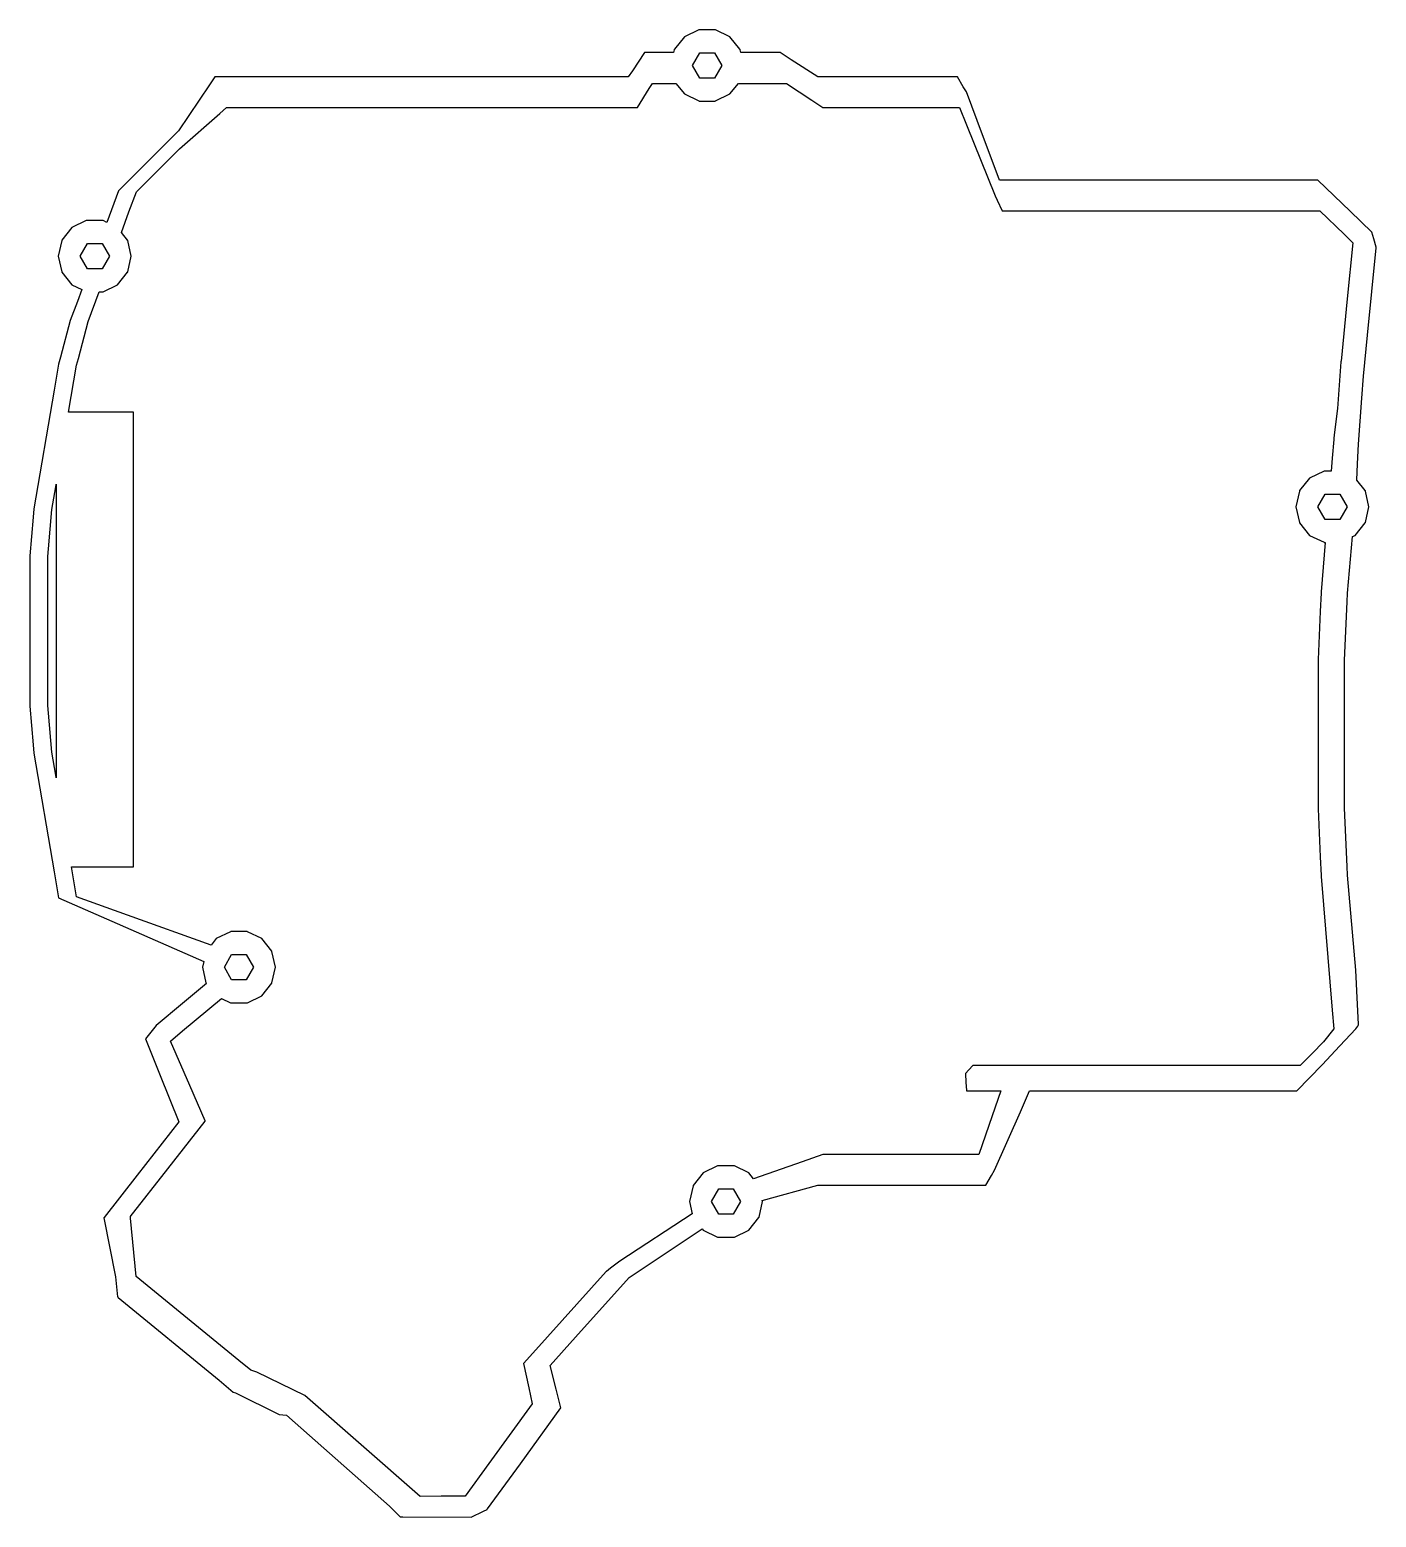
# Model space of a CAD drawing. Header units: metres. Extents: x -118 to 39, y -103 to 70.
import ezdxf

# ---------------------------------------------------------------- set-up
doc = ezdxf.new("R2010")
doc.units = ezdxf.units.M

msp = doc.modelspace()

# ---------------------------------------------------------------- linework, layer by layer
for p, q in [((-39.9008, 69.9078), (-41.5747, 69.1017)), ((-39.8694, 69.9229), (-39.9008, 69.9078)), ((-37.9766, 69.9229), (-39.8694, 69.9229)), ((-37.9452, 69.9078), (-37.9766, 69.9229)), ((-36.2713, 69.1017), (-37.9452, 69.9078)), ((-42.7626, 67.5879), (-42.8377, 67.2586)), ((-42.7548, 67.6218), (-42.7626, 67.5879)), ((-42.7331, 67.6491), (-42.7548, 67.6218)), ((-41.5747, 69.1017), (-42.7331, 67.6491)), ((-35.1129, 67.6491), (-36.2713, 69.1017)), ((-35.0911, 67.6218), (-35.1129, 67.6491)), ((-35.0834, 67.5879), (-35.0911, 67.6218)), ((-35.0082, 67.2586), (-35.0834, 67.5879)), ((-46.2022, 67.2586), (-47.6183, 65.1643)), ((-46.1789, 67.2586), (-46.2022, 67.2586)), ((-42.8377, 67.2586), (-46.1789, 67.2586)), ((-40.623, 65.7765), (-39.773, 67.2488)), ((-39.773, 64.3043), (-40.623, 65.7765)), ((-39.773, 67.2488), (-38.073, 67.2488)), ((-38.073, 67.2488), (-37.223, 65.7765)), ((-37.223, 65.7765), (-38.073, 64.3043)), ((-30.4325, 67.2586), (-35.0082, 67.2586)), ((-29.1691, 66.4428), (-30.4325, 67.2586)), ((-26.0649, 64.4386), (-29.1691, 66.4428)), ((-96.1816, 64.4386), (-96.8067, 63.5126)), ((-96.1717, 64.4386), (-96.1816, 64.4386)), ((-94.2058, 64.4386), (-96.1717, 64.4386)), ((-94.1925, 64.4386), (-94.2058, 64.4386)), ((-82.9176, 64.4386), (-94.1925, 64.4386)), ((-82.5064, 64.4386), (-82.9176, 64.4386)), ((-82.4934, 64.4386), (-82.5064, 64.4386)), ((-80.17, 64.4386), (-82.4934, 64.4386)), ((-77.6135, 64.4386), (-80.17, 64.4386)), ((-77.596, 64.4386), (-77.6135, 64.4386)), ((-65.9965, 64.4386), (-77.596, 64.4386)), ((-65.4636, 64.4386), (-65.9965, 64.4386)), ((-65.4468, 64.4386), (-65.4636, 64.4386)), ((-63.075, 64.4386), (-65.4468, 64.4386)), ((-59.7201, 64.4386), (-63.075, 64.4386)), ((-48.1091, 64.4386), (-59.7201, 64.4386)), ((-47.6183, 65.1643), (-48.1091, 64.4386)), ((-38.073, 64.3043), (-39.773, 64.3043)), ((-20.5035, 64.4386), (-26.0649, 64.4386)), ((-20.4641, 64.4386), (-20.5035, 64.4386)), ((-9.80817, 64.4386), (-20.4641, 64.4386)), ((-9.13254, 63.2981), (-9.80817, 64.4386)), ((-96.8067, 63.5126), (-100.41, 58.1764)), ((-47.0319, 60.8699), (-45.6531, 63.0822)), ((-45.6531, 63.0822), (-45.2744, 63.6899)), ((-45.2744, 63.6899), (-42.5624, 63.6899)), ((-42.5624, 63.6899), (-41.5747, 62.4514)), ((-41.5747, 62.4514), (-39.9008, 61.6453)), ((-37.9452, 61.6453), (-36.2713, 62.4514)), ((-36.2713, 62.4514), (-35.2836, 63.6899)), ((-35.2836, 63.6899), (-33.4759, 63.6899)), ((-33.4759, 63.6899), (-33.4575, 63.6899)), ((-33.4575, 63.6899), (-29.6859, 63.6899)), ((-29.6859, 63.6899), (-26.7403, 61.7143)), ((-9.13252, 63.298), (-9.13254, 63.2981)), ((-8.77147, 62.6886), (-9.13252, 63.298)), ((-7.51701, 59.3533), (-8.77147, 62.6886)), ((-95.602, 60.1957), (-94.8315, 60.8699)), ((-94.8315, 60.8699), (-83.2536, 60.8699)), ((-83.2536, 60.8699), (-81.5901, 60.8699)), ((-81.5901, 60.8699), (-79.3568, 60.8699)), ((-79.3568, 60.8699), (-78.9757, 60.8699)), ((-78.9757, 60.8699), (-66.9334, 60.8699)), ((-66.9334, 60.8699), (-64.8075, 60.8699)), ((-64.8075, 60.8699), (-62.5181, 60.8699)), ((-62.5181, 60.8699), (-62.0284, 60.8699)), ((-62.0284, 60.8699), (-49.7709, 60.8699)), ((-49.7709, 60.8699), (-47.0319, 60.8699)), ((-39.9008, 61.6453), (-39.8694, 61.6301)), ((-39.8694, 61.6301), (-37.9766, 61.6301)), ((-37.9766, 61.6301), (-37.9452, 61.6453)), ((-26.7403, 61.7143), (-26.7402, 61.7143)), ((-26.7402, 61.7143), (-25.4812, 60.8699)), ((-25.4812, 60.8699), (-13.6164, 60.8699)), ((-13.6164, 60.8699), (-9.5539, 60.8699)), ((-9.5539, 60.8699), (-8.75031, 58.8818)), ((-100.31, 56.0764), (-95.602, 60.1957)), ((-8.75031, 58.8818), (-5.41081, 50.6199)), ((-4.91617, 52.4386), (-7.51701, 59.3533)), ((-100.41, 58.1764), (-107.41, 51.1764)), ((-105.31, 51.0764), (-100.31, 56.0764)), ((0.68937, 52.4386), (-4.91617, 52.4386)), ((0.7283, 52.4386), (0.68937, 52.4386)), ((11.6052, 52.4386), (0.7283, 52.4386)), ((12.7826, 52.4386), (11.6052, 52.4386)), ((12.8186, 52.4386), (12.7826, 52.4386)), ((14.9887, 52.4386), (12.8186, 52.4386)), ((21.8263, 52.4386), (14.9887, 52.4386)), ((32.0891, 52.4386), (21.8263, 52.4386)), ((35.8538, 48.8078), (32.0891, 52.4386)), ((-107.41, 51.1764), (-108.765, 47.5243)), ((-106.177, 48.7402), (-105.31, 51.0764)), ((-5.41081, 50.6199), (-5.18668, 50.1199)), ((-107.06, 46.3602), (-106.177, 48.7402)), ((-5.18668, 50.1199), (-5.18666, 50.1199)), ((-5.18666, 50.1199), (-4.6263, 48.8699)), ((-4.6263, 48.8699), (-4.6263, 48.8699)), ((-4.6263, 48.8699), (7.37891, 48.8699)), ((7.37891, 48.8699), (12.1492, 48.8699)), ((12.1492, 48.8699), (14.3125, 48.8699)), ((14.3125, 48.8699), (15.3697, 48.8699)), ((15.3697, 48.8699), (26.694, 48.8699)), ((26.694, 48.8699), (32.3346, 48.8699)), ((32.3346, 48.8699), (35.1543, 46.1505)), ((38.375, 46.3764), (35.8538, 48.8078)), ((-112.807, 46.9171), (-113.966, 45.4645)), ((-111.134, 47.7232), (-112.807, 46.9171)), ((-111.102, 47.7384), (-111.134, 47.7232)), ((-109.209, 47.7384), (-111.102, 47.7384)), ((-109.178, 47.7232), (-109.209, 47.7384)), ((-108.765, 47.5243), (-109.178, 47.7232)), ((-113.995, 45.4033), (-114.409, 43.592)), ((-113.988, 45.4373), (-113.995, 45.4033)), ((-113.966, 45.4645), (-113.988, 45.4373)), ((-111.856, 43.592), (-111.006, 45.0642)), ((-111.006, 45.0642), (-109.306, 45.0642)), ((-109.306, 45.0642), (-108.456, 43.592)), ((-106.346, 45.4645), (-107.06, 46.3602)), ((-106.324, 45.4373), (-106.346, 45.4645)), ((-106.316, 45.4033), (-106.324, 45.4373)), ((-105.903, 43.592), (-106.316, 45.4033)), ((35.1543, 46.1505), (36.1846, 45.1569)), ((36.1846, 45.1569), (35.5312, 38.6395)), ((38.6011, 45.6244), (38.375, 46.3764)), ((38.9013, 44.6264), (38.6011, 45.6244)), ((-114.409, 43.592), (-113.995, 41.7806)), ((-111.006, 42.1197), (-111.856, 43.592)), ((-108.456, 43.592), (-109.306, 42.1197)), ((-106.316, 41.7806), (-105.903, 43.592)), ((37.8769, 34.4089), (38.8963, 44.577)), ((38.8963, 44.577), (38.9013, 44.6264)), ((-113.995, 41.7806), (-113.988, 41.7467)), ((-113.988, 41.7467), (-113.966, 41.7194)), ((-113.966, 41.7194), (-112.807, 40.2668)), ((-109.306, 42.1197), (-111.006, 42.1197)), ((-107.504, 40.2668), (-106.346, 41.7194)), ((-106.346, 41.7194), (-106.324, 41.7467)), ((-106.324, 41.7467), (-106.316, 41.7806)), ((-112.807, 40.2668), (-111.663, 39.7156)), ((-109.178, 39.4607), (-107.504, 40.2668)), ((-112.175, 38.3357), (-113.002, 36.1075)), ((-111.663, 39.7156), (-112.175, 38.3357)), ((-110.902, 36.0075), (-109.626, 39.4456)), ((-109.626, 39.4456), (-109.209, 39.4456)), ((-109.209, 39.4456), (-109.178, 39.4607)), ((35.5312, 38.6395), (34.8048, 31.3941)), ((-113.002, 36.1075), (-114.135, 31.8523)), ((-112.047, 31.7074), (-110.902, 36.0075)), ((37.3992, 29.6441), (37.8769, 34.4089)), ((-114.135, 31.8523), (-114.357, 31.0184)), ((-112.257, 30.9184), (-112.047, 31.7074)), ((34.7961, 31.3075), (34.4053, 25.8746)), ((34.7977, 31.3231), (34.7961, 31.3075)), ((34.8048, 31.3941), (34.7977, 31.3231)), ((34.8048, 31.3941), (34.8048, 31.3941)), ((-114.357, 31.0184), (-114.874, 28.018)), ((-113.199, 25.4471), (-112.257, 30.9184)), ((37.2134, 27.0603), (37.3992, 29.6441)), ((-114.874, 28.018), (-117.252, 14.2113)), ((36.8292, 21.7188), (37.2134, 27.0603)), ((-105.639, 25.4471), (-113.199, 25.4471)), ((-105.639, -27.4471), (-105.639, 25.4471)), ((34.4053, 25.8746), (34.0248, 22.8027)), ((34.0248, 22.8027), (33.9739, 22.3914)), ((33.9654, 22.2883), (33.7845, 20.1065)), ((33.9661, 22.2972), (33.9654, 22.2883)), ((33.9654, 22.2883), (33.9654, 22.2883)), ((33.9739, 22.3914), (33.9661, 22.2972)), ((36.7229, 19.4342), (36.8292, 21.7188)), ((36.8292, 21.7188), (36.8292, 21.7188)), ((36.8292, 21.7188), (36.8292, 21.7188)), ((33.7845, 20.1065), (33.6591, 18.5935)), ((36.635, 17.5451), (36.7229, 19.434)), ((36.7229, 19.434), (36.7229, 19.4342)), ((31.1504, 17.7723), (29.992, 16.3197)), ((32.8244, 18.5784), (31.1504, 17.7723)), ((32.8558, 18.5935), (32.8244, 18.5784)), ((33.6591, 18.5935), (32.8558, 18.5935)), ((37.6123, 16.3197), (36.635, 17.5451)), ((-115.152, 14.1113), (-114.691, 16.7832)), ((-114.691, 16.7832), (-114.639, 17.0857)), ((-114.639, 17.0857), (-114.639, -17.0857)), ((29.9625, 16.2585), (29.5491, 14.4471)), ((29.9703, 16.2925), (29.9625, 16.2585)), ((29.992, 16.3197), (29.9703, 16.2925)), ((32.1021, 14.4471), (32.9521, 15.9194)), ((32.9521, 15.9194), (34.6521, 15.9194)), ((34.6521, 15.9194), (35.5021, 14.4471)), ((37.634, 16.2925), (37.6123, 16.3197)), ((37.6417, 16.2585), (37.634, 16.2925)), ((38.0552, 14.4471), (37.6417, 16.2585)), ((-117.252, 14.2113), (-117.335, 13.2268)), ((-115.536, 9.56808), (-115.152, 14.1113)), ((29.5491, 14.4471), (29.9625, 12.6358)), ((32.9521, 12.9749), (32.1021, 14.4471)), ((35.5021, 14.4471), (34.6521, 12.9749)), ((37.6417, 12.6358), (38.0552, 14.4471)), ((-117.335, 13.2268), (-117.714, 8.75)), ((29.9625, 12.6358), (29.9703, 12.6018)), ((29.9703, 12.6018), (29.992, 12.5746)), ((29.992, 12.5746), (31.1504, 11.122)), ((34.6521, 12.9749), (32.9521, 12.9749)), ((36.4539, 11.122), (37.6123, 12.5746)), ((37.6123, 12.5746), (37.634, 12.6018)), ((37.634, 12.6018), (37.6417, 12.6358)), ((31.1504, 11.122), (32.8244, 10.3159)), ((35.5603, 4.40729), (36.141, 10.9714)), ((36.141, 10.9714), (36.4539, 11.122)), ((-117.714, 8.75), (-117.714, -8.75)), ((-115.614, 8.64999), (-115.536, 9.56808)), ((-115.614, -8.64999), (-115.614, 8.64999)), ((32.9716, 10.3008), (32.4949, 4.54993)), ((32.8244, 10.3159), (32.8558, 10.3008)), ((32.8558, 10.3008), (32.9716, 10.3008)), ((32.4863, 4.4468), (32.3945, 2.26483)), ((32.4917, 4.51105), (32.4863, 4.4468)), ((32.4949, 4.54993), (32.4917, 4.51105)), ((32.4949, 4.54993), (32.4949, 4.54993)), ((35.5146, 3.39103), (35.5603, 4.40729)), ((32.3945, 2.26483), (32.1603, -3.3)), ((35.2096, -3.4), (35.5146, 3.39103)), ((32.1603, -3.3), (32.1603, -20.7)), ((35.2096, -20.6), (35.2096, -3.4)), ((-117.714, -8.75), (-117.335, -13.2268)), ((-115.536, -9.56808), (-115.614, -8.64999)), ((-115.152, -14.1113), (-115.536, -9.56808)), ((-117.335, -13.2268), (-117.252, -14.2113)), ((-117.252, -14.2113), (-114.874, -28.018)), ((-114.691, -16.7832), (-115.152, -14.1113)), ((-114.639, -17.0857), (-114.691, -16.7832)), ((32.1603, -20.7), (32.3945, -26.2648)), ((35.5146, -27.391), (35.2096, -20.6)), ((-112.257, -30.9184), (-112.855, -27.4471)), ((-112.855, -27.4471), (-105.639, -27.4471)), ((32.3945, -26.2648), (32.4863, -28.4468)), ((35.5603, -28.4073), (35.5146, -27.391)), ((-114.874, -28.018), (-114.357, -31.0184)), ((32.4863, -28.4468), (32.4917, -28.5111)), ((32.4917, -28.5111), (32.4949, -28.5499)), ((32.4949, -28.5499), (32.4949, -28.5499)), ((32.4949, -28.5499), (33.7845, -44.1065)), ((36.5377, -39.4549), (35.5603, -28.4073)), ((-114.357, -31.0184), (-108.183, -33.7376)), ((-106.326, -33.049), (-112.257, -30.9184)), ((-108.183, -33.7376), (-97.4828, -38.4505)), ((-96.6308, -36.5315), (-106.326, -33.049)), ((-96.0306, -35.779), (-96.6308, -36.5315)), ((-94.3567, -34.9728), (-96.0306, -35.779)), ((-94.3253, -34.9577), (-94.3567, -34.9728)), ((-92.4325, -34.9577), (-94.3253, -34.9577)), ((-92.4011, -34.9728), (-92.4325, -34.9577)), ((-90.7272, -35.779), (-92.4011, -34.9728)), ((-89.5688, -37.2315), (-90.7272, -35.779)), ((-95.0789, -39.1041), (-94.2289, -37.6319)), ((-94.2289, -37.6319), (-92.5289, -37.6319)), ((-92.5289, -37.6319), (-91.6789, -39.1041)), ((-89.5471, -37.2588), (-89.5688, -37.2315)), ((-89.5393, -37.2928), (-89.5471, -37.2588)), ((-89.1259, -39.1041), (-89.5393, -37.2928)), ((-97.4828, -38.4505), (-97.6319, -39.1041)), ((-97.6319, -39.1041), (-97.2185, -40.9154)), ((-94.2289, -40.5763), (-95.0789, -39.1041)), ((-91.6789, -39.1041), (-92.5289, -40.5763)), ((-89.5393, -40.9154), (-89.1259, -39.1041)), ((36.7229, -43.434), (36.5377, -39.4549)), ((36.5377, -39.4549), (36.5377, -39.4549)), ((-97.1697, -41.0009), (-99.9585, -43.341)), ((-97.2185, -40.9154), (-97.2107, -40.9494)), ((-97.2107, -40.9494), (-97.189, -40.9767)), ((-97.189, -40.9767), (-97.1697, -41.0009)), ((-92.5289, -40.5763), (-94.2289, -40.5763)), ((-90.7272, -42.4292), (-89.5688, -40.9767)), ((-89.5688, -40.9767), (-89.5471, -40.9494)), ((-89.5471, -40.9494), (-89.5393, -40.9154)), ((-99.9299, -46.5209), (-95.4099, -42.7282)), ((-95.4099, -42.7282), (-94.3567, -43.2354)), ((-94.3567, -43.2354), (-94.3253, -43.2505)), ((-92.4325, -43.2505), (-92.4011, -43.2354)), ((-92.4011, -43.2354), (-90.7272, -42.4292)), ((-99.9585, -43.341), (-102.995, -45.889)), ((-94.3253, -43.2505), (-92.4325, -43.2505)), ((33.7845, -44.1065), (33.9654, -46.2883)), ((36.7229, -43.4342), (36.7229, -43.434)), ((36.8292, -45.7188), (36.7229, -43.4342)), ((-103.471, -46.4695), (-104.251, -47.4205)), ((-102.995, -45.889), (-103.471, -46.4695)), ((-102.995, -45.889), (-102.995, -45.889)), ((-101.342, -47.7061), (-99.9301, -46.5211)), ((-99.9301, -46.5211), (-99.9299, -46.5209)), ((33.9654, -46.2883), (32.7623, -47.7731)), ((33.9654, -46.2883), (33.9654, -46.2883)), ((34.6836, -48.2487), (36.5377, -46.2721)), ((36.5377, -46.2721), (36.75, -45.9445)), ((36.75, -45.9445), (36.8337, -45.8154)), ((36.833, -45.8017), (36.8292, -45.7188)), ((36.8292, -45.7188), (36.8292, -45.7188)), ((36.8292, -45.7188), (36.8292, -45.7188)), ((36.8337, -45.8154), (36.833, -45.8017)), ((-104.251, -47.4205), (-102.53, -51.7113)), ((-99.0909, -52.854), (-101.342, -47.7061)), ((32.7623, -47.7731), (31.4328, -49.1394)), ((32.6257, -50.4426), (34.6836, -48.2487)), ((31.4328, -49.1394), (30.0618, -50.5485)), ((-102.53, -51.7113), (-100.372, -57.0925)), ((-8.4685, -51.0191), (-8.8889, -51.4543)), ((-8.8889, -51.4543), (-8.88543, -51.5044)), ((-8.88543, -51.5044), (-8.81775, -52.4804)), ((-8.0139, -50.5485), (-8.4685, -51.0191)), ((1.3175, -50.5485), (-8.0139, -50.5485)), ((-8.0139, -50.5485), (-8.0139, -50.5485)), ((8.73968, -50.5485), (1.3175, -50.5485)), ((10.6706, -50.5485), (8.73968, -50.5485)), ((13.0773, -50.5485), (10.6706, -50.5485)), ((20.136, -50.5485), (13.0773, -50.5485)), ((30.0618, -50.5485), (20.136, -50.5485)), ((29.6676, -53.4828), (32.6257, -50.4426)), ((-97.2968, -56.9561), (-99.0909, -52.854)), ((-8.81775, -52.4804), (-8.75163, -53.4338)), ((-8.75163, -53.4338), (-8.74823, -53.4828)), ((-8.74823, -53.4828), (-8.69931, -53.4828)), ((-8.69931, -53.4828), (-4.7592, -53.4828)), ((-4.7592, -53.4828), (-5.76763, -56.4053)), ((-2.48717, -55.9087), (-1.41537, -53.4828)), ((-1.41537, -53.4828), (2.14914, -53.4828)), ((2.14914, -53.4828), (2.23048, -53.4828)), ((2.23048, -53.4828), (8.02538, -53.4828)), ((8.02538, -53.4828), (11.1518, -53.4828)), ((11.1518, -53.4828), (11.2245, -53.4828)), ((11.2245, -53.4828), (12.6007, -53.4828)), ((12.6007, -53.4828), (27.5392, -53.4828)), ((27.5392, -53.4828), (27.6488, -53.4828)), ((27.6488, -53.4828), (29.6676, -53.4828)), ((-101.659, -62.5397), (-97.3225, -56.989)), ((-97.3225, -56.989), (-97.3223, -56.9886)), ((-97.3223, -56.9886), (-97.2968, -56.9561)), ((-97.3223, -56.9886), (-97.3223, -56.9886)), ((-5.76763, -56.4053), (-7.30817, -60.8699)), ((-5.48255, -62.6886), (-2.48717, -55.9087)), ((-100.372, -57.0925), (-105.226, -63.3055)), ((-37.7069, -62.2169), (-39.3808, -63.023)), ((-37.6755, -62.2018), (-37.7069, -62.2169)), ((-35.7827, -62.2018), (-37.6755, -62.2018)), ((-35.7513, -62.2169), (-35.7827, -62.2018)), ((-34.0774, -63.023), (-35.7513, -62.2169)), ((-27.8901, -61.7188), (-33.5319, -63.7069)), ((-25.4812, -60.8699), (-27.8901, -61.7188)), ((-11.9116, -60.8699), (-25.4812, -60.8699)), ((-7.30817, -60.8699), (-11.9116, -60.8699)), ((-105.226, -63.3057), (-109.057, -68.2091)), ((-106.022, -68.1232), (-101.659, -62.5397)), ((-105.226, -63.3055), (-105.226, -63.3057)), ((-39.3808, -63.023), (-40.5392, -64.4756)), ((-33.5319, -63.7069), (-34.0774, -63.023)), ((-6.51924, -64.4386), (-5.85916, -63.3243)), ((-5.85916, -63.3243), (-5.85914, -63.3243)), ((-5.85914, -63.3243), (-5.48255, -62.6886)), ((-40.5687, -64.5368), (-40.9821, -66.3481)), ((-40.5609, -64.5028), (-40.5687, -64.5368)), ((-40.5392, -64.4756), (-40.5609, -64.5028)), ((-38.4291, -66.3481), (-37.5791, -64.8759)), ((-37.5791, -64.8759), (-35.8791, -64.8759)), ((-35.8791, -64.8759), (-35.0291, -66.3481)), ((-32.5064, -66.2152), (-26.0649, -64.4386)), ((-26.0649, -64.4386), (-19.0241, -64.4386)), ((-19.0241, -64.4386), (-6.51924, -64.4386)), ((-40.9821, -66.3481), (-40.6502, -67.8021)), ((-37.5791, -67.8204), (-38.4291, -66.3481)), ((-35.0291, -66.3481), (-35.8791, -67.8204)), ((-32.8895, -68.1595), (-32.4761, -66.3481)), ((-32.4761, -66.3481), (-32.5064, -66.2152)), ((-109.057, -68.2091), (-109.096, -68.2596)), ((-109.096, -68.2596), (-109.096, -68.2596)), ((-109.096, -68.2596), (-107.73, -75.119)), ((-106.014, -68.1619), (-106.022, -68.1232)), ((-105.991, -68.2754), (-106.014, -68.1619)), ((-105.334, -75.0612), (-105.991, -68.2754)), ((-40.6502, -67.8021), (-49.0657, -73.271)), ((-35.8791, -67.8204), (-37.5791, -67.8204)), ((-34.0774, -69.6733), (-32.919, -68.2207)), ((-32.919, -68.2207), (-32.8972, -68.1935)), ((-32.8972, -68.1935), (-32.8895, -68.1595)), ((-47.9926, -75.2005), (-39.744, -69.6973)), ((-39.744, -69.6973), (-39.7437, -69.6972)), ((-39.7437, -69.6972), (-39.4944, -69.5308)), ((-39.4944, -69.5308), (-39.3808, -69.6733)), ((-39.3808, -69.6733), (-37.7069, -70.4794)), ((-37.7069, -70.4794), (-37.6755, -70.4945)), ((-37.6755, -70.4945), (-35.7827, -70.4945)), ((-35.7827, -70.4945), (-35.7513, -70.4794)), ((-35.7513, -70.4794), (-34.0774, -69.6733)), ((-50.1479, -74.0971), (-50.64, -74.4727)), ((-49.0657, -73.271), (-50.1479, -74.0971)), ((-107.73, -75.119), (-107.49, -77.4492)), ((-93.3889, -84.8446), (-105.334, -75.0612)), ((-50.656, -74.4904), (-57.4945, -82.0854)), ((-54.2478, -82.1475), (-47.9926, -75.2005)), ((-50.64, -74.4727), (-50.656, -74.4904)), ((-107.49, -77.4492), (-107.485, -77.4531)), ((-107.485, -77.4531), (-107.413, -77.5128)), ((-107.413, -77.5128), (-107.413, -77.5128)), ((-107.413, -77.5128), (-95.6827, -87.146)), ((-57.4945, -82.0854), (-60.2589, -85.1556)), ((-57.1927, -85.4182), (-54.2478, -82.1475)), ((-92.0037, -85.9792), (-93.3889, -84.8446)), ((-91.3048, -86.1824), (-92.0037, -85.9792)), ((-85.7021, -88.9208), (-91.3048, -86.1824)), ((-60.2589, -85.1556), (-60.2924, -85.1928)), ((-60.2924, -85.1928), (-59.6814, -88.0283)), ((-60.2589, -85.1556), (-60.2589, -85.1556)), ((-56.4862, -88.1673), (-57.1927, -85.4182)), ((-95.6827, -87.146), (-94.0471, -88.533)), ((-59.6814, -88.0283), (-59.2798, -89.8924)), ((-55.9251, -90.3507), (-56.4862, -88.1673)), ((-94.0471, -88.533), (-93.7995, -88.6192)), ((-93.7995, -88.6192), (-88.6871, -91.1157)), ((-72.2913, -100.653), (-85.7021, -88.9208)), ((-59.2798, -89.8924), (-64.3043, -96.8081)), ((-59.2798, -89.8924), (-59.2798, -89.8924)), ((-88.6871, -91.1157), (-87.8356, -91.2092)), ((-87.8356, -91.2092), (-85.1893, -93.549)), ((-60.6418, -96.8427), (-55.9251, -90.3507)), ((-85.1893, -93.549), (-75.8651, -101.793)), ((-64.3043, -96.8081), (-67.0878, -100.639)), ((-64.4533, -102.089), (-60.6418, -96.8427)), ((-75.8651, -101.793), (-75.8651, -101.793)), ((-75.8651, -101.793), (-74.7058, -102.948)), ((-69.8483, -100.621), (-72.2913, -100.653)), ((-67.1078, -100.639), (-69.8483, -100.621)), ((-67.0878, -100.639), (-67.1078, -100.639)), ((-74.7058, -102.948), (-74.6396, -103.014)), ((-74.6396, -103.014), (-74.6369, -103.016)), ((-74.6369, -103.016), (-74.3126, -103.018)), ((-74.3126, -103.018), (-66.3601, -103.072)), ((-66.3601, -103.072), (-64.9303, -102.367)), ((-64.9303, -102.367), (-64.5026, -102.157)), ((-64.5026, -102.157), (-64.4912, -102.141)), ((-64.4912, -102.141), (-64.4533, -102.089)), ((-64.4912, -102.141), (-64.4912, -102.141))]:
    msp.add_line(p, q)

doc.saveas('drawing.dxf')
